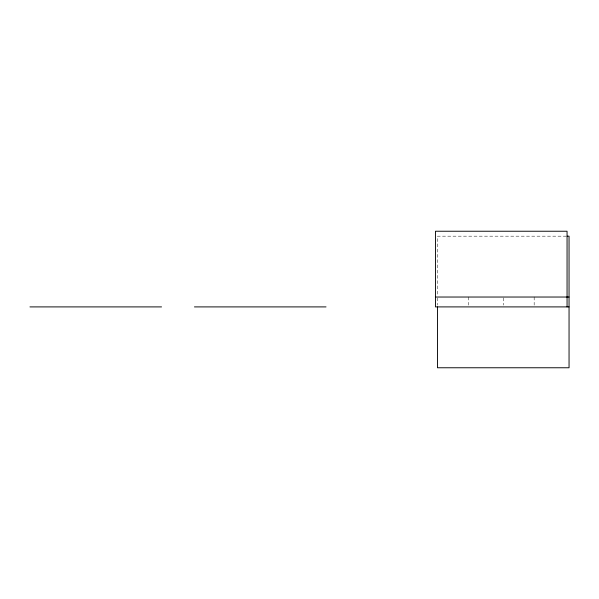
<?xml version="1.0" encoding="UTF-8"?>
<svg xmlns="http://www.w3.org/2000/svg" width="599" height="599" viewBox="0 0 599 599"><rect width="100%" height="100%" fill="white"/><g stroke="black" fill="none" stroke-linecap="round" stroke-linejoin="round"><path stroke-width="0.45" stroke-dasharray="3 2.25" d="M566.25 236.171L437.457 236.171L437.457 296.108M534.166 297.029L534.166 305.108M503.257 297.928L503.257 305.108M468.366 297.029L468.366 305.108M437.457 297.928L437.457 305.108"/><path stroke-width="0.9" d="M567.186 236.171L569.05 236.171L569.05 367.764L437.457 367.764L437.457 306.905M435.473 297.029L567.058 297.029M567.186 297.029L569.05 297.029M29.95 306.905L161.543 306.905M194.435 306.905L326.028 306.905M569.05 306.905L435.473 306.905L435.473 231.236L567.058 231.236L567.058 306.905"/></g></svg>
